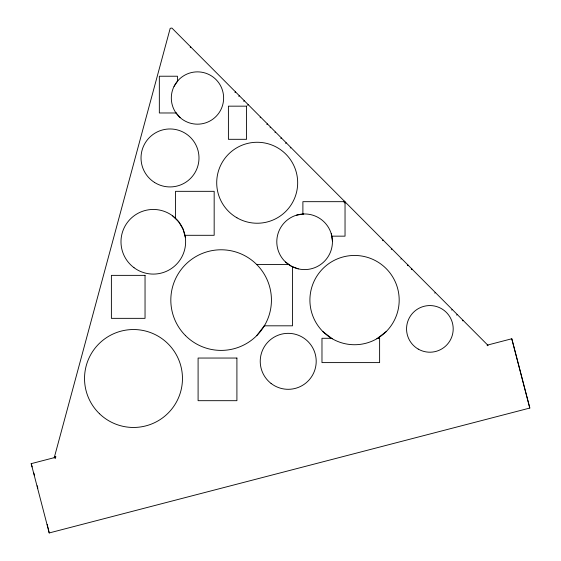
<?xml version="1.0" encoding="UTF-8"?>
<svg xmlns="http://www.w3.org/2000/svg" width="561" height="561" viewBox="0 0 561 561"><rect width="100%" height="100%" fill="white"/><g stroke="black" fill="none" stroke-linecap="round" stroke-linejoin="round"><path stroke-width="0.84" d="M54.165 458L170.2 28.331L171.911 28.05L488.077 345.45M55.202 458.646L55.791 456.451M174.057 86.373L177.872 80.707M256.707 335.667L264.701 325.247M190.214 47.601L190.803 47.012M234.968 92.53L235.557 91.941M238.762 96.338L239.351 95.749M243.705 101.303L244.294 100.721M247.646 105.265L248.235 104.676M260.115 117.775L260.704 117.186M266.84 124.528L267.429 123.939M270.086 127.789L270.683 127.207M274.988 132.712L275.577 132.123M280.823 138.567L281.412 137.978M285.619 143.385L286.208 142.796M290.226 148.006L290.815 147.417M344.272 201.09L343.683 201.672L345.036 203.033L345.625 202.444M382.532 240.676L383.121 240.087M391.255 249.428L391.844 248.846M400.898 259.112L401.487 258.523M407.405 265.648L407.994 265.058M411.339 269.596L411.928 269.007M434.761 293.108L435.35 292.519M451.668 310.079L452.257 309.49M456.654 315.086L457.243 314.504M462.383 320.843L462.979 320.254M487.221 345.772L487.684 345.057M376.866 338.753L377.483 338.283L379.615 338.283L379.615 362.602L321.979 362.602L321.979 338.283L331.607 338.283L332.224 338.753A44.642 44.642 0 0 0 399.187 300.093A44.642 44.642 0 0 0 332.224 261.433A44.642 44.642 0 0 0 332.224 338.753M378.149 337.771L386.115 331.656M487.207 345.155L511.786 338.767L529.808 408.05L49.214 532.95L31.192 463.659L55.77 457.271M298.27 268.859L291.475 266.293L285.577 262.057A27.819 27.819 0 0 1 296.573 215.144L303.739 213.965M176.119 112.978L159.338 112.978L159.338 76.226L177.472 76.226L177.472 81.296M184.779 235.304L214.169 235.304L214.169 191.329L175.523 191.329L175.523 218.685M331.642 236.16L345.036 236.16L345.036 201.672L302.891 201.672L302.891 214.106M256.707 264.519L289.006 264.519M264.266 325.815L292.512 325.815L292.512 266.685M54.557 456.563L55.679 456.871M54.508 456.731L55.651 456.984M322.982 331.656L330.941 337.771M172.592 215.838L178.643 221.707L182.977 228.951L185.284 237.065M175.677 112.473L180.165 117.628A26.15 26.15 0 0 0 223.103 103.21A26.15 26.15 0 0 0 189.148 73.225A26.15 26.15 0 0 0 180.165 117.628M529.808 408.05L511.786 338.767M31.192 463.659L32.159 466.927M33.807 472.993L34.431 475.321M37.187 485.749L37.839 488.224M47.173 524.444L47.994 527.733M48.176 528.476L49.214 532.95M331.249 233.727L332.421 240.893M285.577 262.057A27.819 27.819 0 0 0 331.698 248.123A27.819 27.819 0 0 0 296.573 215.144M246.567 106.162L228.404 106.162L228.404 139.31L246.567 139.31L246.567 106.162M145.04 275.367L111.387 275.367L111.387 318.346L145.04 318.346L145.04 275.367M236.91 358.044L198.096 358.044L198.096 400.687L236.91 400.687L236.91 358.044M185.558 335.667A50.308 50.308 0 0 0 269.722 313.115A50.308 50.308 0 0 0 208.11 251.496A50.308 50.308 0 0 0 185.558 335.667M236.952 217.808A40.476 40.476 0 0 0 297.674 182.753A40.476 40.476 0 0 0 236.952 147.697A40.476 40.476 0 0 0 236.952 217.808M154.626 182.514A28.983 28.983 0 0 0 198.973 158.98A28.983 28.983 0 0 0 156.421 132.347A28.983 28.983 0 0 0 154.626 182.514M99.5 413.745A48.975 48.975 0 0 0 181.021 390.316A48.975 48.975 0 0 0 119.97 331.432A48.975 48.975 0 0 0 99.5 413.745M271.054 383.429A27.987 27.987 0 0 0 315.941 365.141A27.987 27.987 0 0 0 277.66 335.408A27.987 27.987 0 0 0 271.054 383.429M418.211 349.082A23.324 23.324 0 0 0 453.197 328.886A23.324 23.324 0 0 0 418.211 308.69A23.324 23.324 0 0 0 418.211 349.082M134.03 267.709A32.314 32.314 0 0 0 185.41 245.501A32.314 32.314 0 0 0 140.488 212.107A32.314 32.314 0 0 0 134.03 267.709"/></g></svg>
